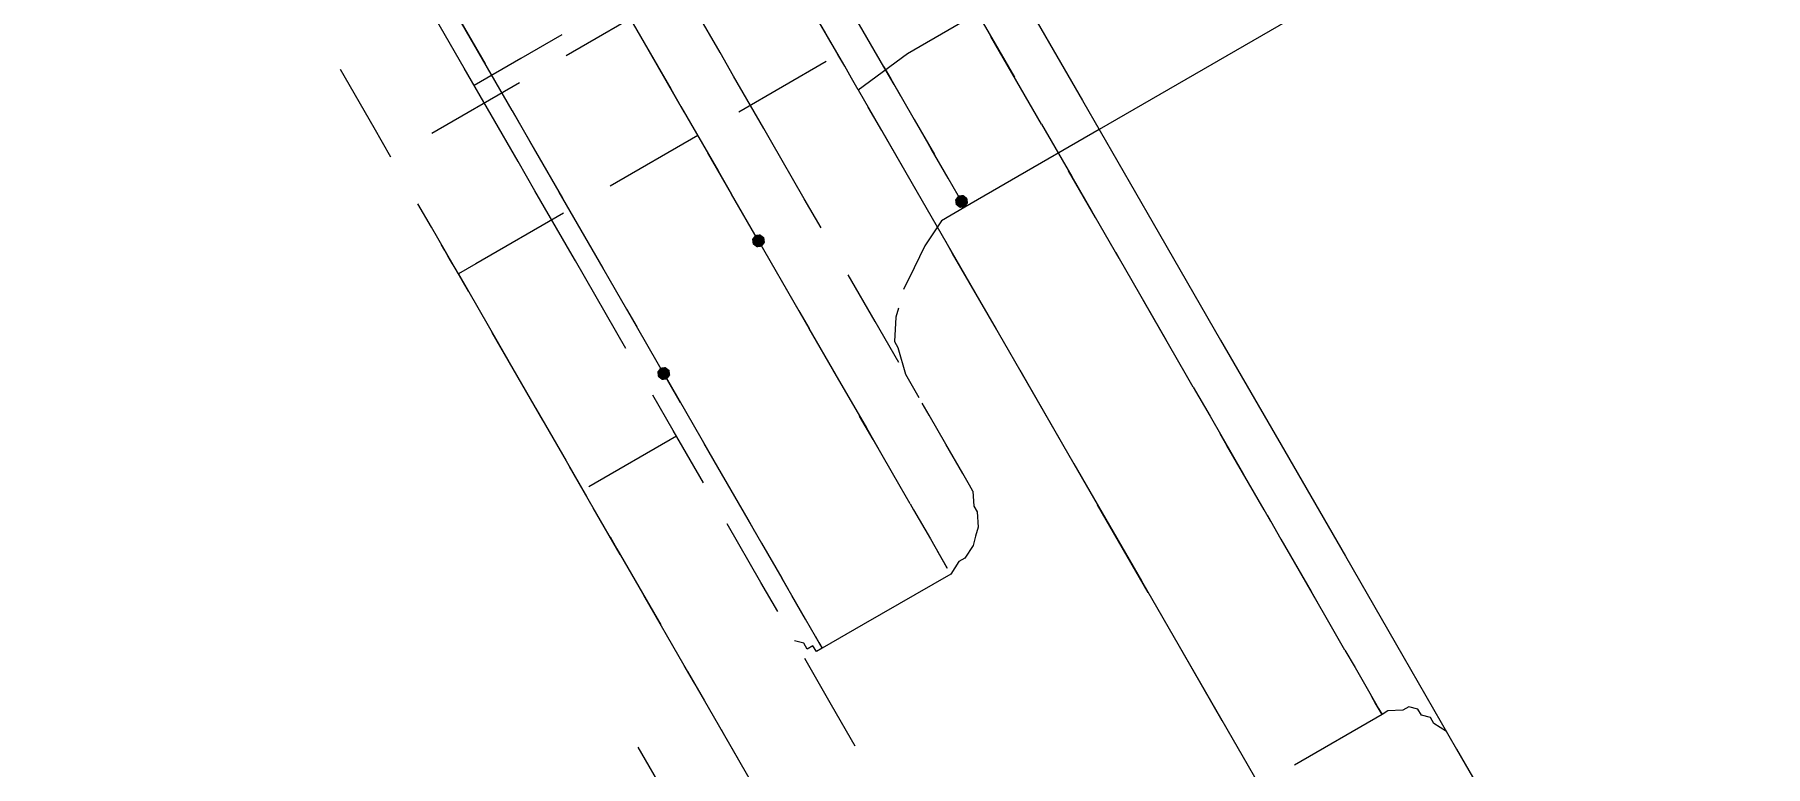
# Model space of a CAD drawing. Header units: millimetres. Extents: x 89051 to 218395, y -330386 to -125649.
# Drawn here: x 90717.31 to 90748.37, y -134173.35 to -134160.23 of the extents above; entities that cross this region are included whole.
import ezdxf

# ---------------------------------------------------------------- set-up
doc = ezdxf.new("R2010")
doc.units = ezdxf.units.MM
doc.header["$LTSCALE"] = 13
for name, pattern in [('1 实线', [0]), ('ACAD_ISO03W100', [1.18, 0.47, -0.71]), ('CENTER', [50.8, 31.75, -6.35, 6.35, -6.35])]:
    doc.linetypes.add(name, pattern=pattern)
doc.layers.get('0').update_dxf_attribs({"color": 1, "linetype": 'CENTER'})
doc.layers.add('C00-00-00', color=7, linetype='Continuous')
doc.layers.add('粗实线', color=4, linetype='Continuous')
doc.layers.add('标注、文本', color=3, linetype='Continuous', lineweight=25)
doc.styles.get("Standard").update_dxf_attribs({"font": 'gbenor.shx', "bigfont": 'gbcbig.shx'})
doc.dimstyles.new('1-15', dxfattribs={"dimscale": 20, "dimtxt": 3.5, "dimasz": 2, "dimexe": 1.5, "dimexo": 0.5, "dimgap": 0.5, "dimtad": 1, "dimtoh": 1, "dimdec": 1, "dimdsep": 46, "dimtxsty": 'Standard', "dimcen": 2.5, "dimclrd": 3, "dimclre": 3, "dimclrt": 3, "dimadec": 0, "dimazin": 2, "dimtfac": 1, "dimtdec": 1, "dimtmove": 0, "dimatfit": 2, "dimfxl": 1, "dimarcsym": 0})

# ---------------------------------------------------------------- blocks, each defined once
blk = doc.blocks.new('225635')
at = {"layer": 'C00-00-00'}
h = blk.add_hatch(color=256, dxfattribs=at)
h.dxf.hatch_style = 2
h.paths.add_polyline_path([(72476.893, -125622.683), (72476.808, -125622.719), (72476.772, -125622.804), (72476.808, -125622.89), (72476.893, -125622.925), (72476.979, -125622.89), (72477.014, -125622.804), (72476.979, -125622.719)])
h = blk.add_hatch(color=256, dxfattribs=at)
h.dxf.hatch_style = 2
h.paths.add_polyline_path([(72474.231, -125623.893), (72474.146, -125623.929), (72474.11, -125624.014), (72474.146, -125624.1), (72474.231, -125624.135), (72474.316, -125624.1), (72474.352, -125624.014), (72474.316, -125623.929)])
h = blk.add_hatch(color=256, dxfattribs=at)
h.dxf.hatch_style = 2
h.paths.add_polyline_path([(72480.402, -125623.893), (72480.317, -125623.929), (72480.281, -125624.014), (72480.317, -125624.1), (72480.402, -125624.135), (72480.488, -125624.1), (72480.523, -125624.014), (72480.488, -125623.929)])
at = {"layer": 'C00-00-00', "lineweight": 15}
for points in [[(72473.868, -125620.021), (72473.868, -125619.416), (72473.868, -125617.48), (72473.868, -125615.423), (72473.868, -125613.245), (72473.868, -125611.188), (72473.868, -125609.009), (72473.868, -125606.952), (72473.868, -125604.895), (72473.868, -125602.838), (72473.868, -125602.233)], [(72474.231, -125620.021), (72474.231, -125618.569), (72474.231, -125616.754), (72474.231, -125614.939), (72474.231, -125613.003), (72474.231, -125611.188)], [(72474.231, -125615.907), (72474.231, -125617.601)], [(72476.893, -125616.149), (72476.893, -125617.964), (72476.893, -125619.658), (72476.893, -125620.021)], [(72477.982, -125620.021), (72477.982, -125619.537), (72477.982, -125617.843), (72477.982, -125616.149)], [(72471.932, -125617.601), (72471.932, -125616.391)], [(72471.932, -125618.206), (72471.932, -125617.601)], [(72474.836, -125617.843), (72473.868, -125617.843)], [(72475.683, -125617.843), (72474.836, -125617.843)], [(72474.594, -125618.206), (72472.779, -125618.206)], [(72477.377, -125618.206), (72475.562, -125618.206)], [(72476.893, -125618.569), (72476.893, -125618.327)], [(72474.231, -125618.569), (72474.231, -125619.416)], [(72476.893, -125620.142), (72476.893, -125618.569)], [(72471.932, -125619.658), (72471.932, -125619.174)], [(72474.231, -125619.416), (72474.231, -125620.384)], [(72479.797, -125620.868), (72479.797, -125619.416)], [(72471.932, -125620.989), (72471.932, -125619.658)], [(72471.932, -125620.142), (72471.932, -125620.021)], [(72473.868, -125621.352), (72473.868, -125620.021)], [(72474.231, -125620.263), (72474.231, -125620.021)], [(72476.893, -125620.021), (72476.893, -125621.352)], [(72477.982, -125621.11), (72477.982, -125620.021)], [(72479.797, -125621.352), (72479.797, -125621.11), (72479.797, -125620.868), (72479.797, -125620.626), (72479.797, -125620.384), (72479.797, -125620.263), (72479.797, -125620.142), (72479.797, -125620.021)], [(72471.932, -125620.263), (72471.932, -125620.142)], [(72471.932, -125620.384), (72471.932, -125620.263)], [(72474.231, -125621.836), (72474.231, -125620.263)], [(72480.402, -125621.231), (72480.402, -125620.142)], [(72471.932, -125620.505), (72471.932, -125620.384)], [(72471.932, -125620.626), (72471.932, -125620.505)], [(72472.295, -125620.626), (72471.932, -125620.626)], [(72471.932, -125620.626), (72471.932, -125622.441)], [(72474.11, -125620.626), (72472.295, -125620.626)], [(72476.893, -125620.626), (72475.078, -125620.626)], [(72479.555, -125620.626), (72477.74, -125620.626)], [(72476.893, -125621.836), (72476.893, -125620.989)], [(72479.797, -125621.352), (72480.886, -125621.231), (72481.854, -125621.231), (72482.581, -125621.231), (72483.065, -125621.11), (72483.186, -125620.989)], [(72482.339, -125620.747), (72482.339, -125622.562)], [(72483.186, -125620.989), (72483.186, -125623.53), (72483.186, -125626.071), (72483.186, -125628.492), (72483.186, -125630.791), (72483.186, -125632.969), (72483.186, -125635.026), (72483.186, -125636.962), (72483.186, -125638.777), (72483.186, -125640.471), (72483.186, -125641.923), (72483.186, -125643.255), (72483.186, -125644.465), (72483.186, -125645.433), (72483.186, -125646.159), (72483.186, -125646.764), (72483.186, -125647.248), (72483.186, -125647.49)], [(72474.231, -125621.231), (72474.231, -125622.683)], [(72477.982, -125621.352), (72477.982, -125621.11)], [(72480.402, -125621.231), (72480.402, -125621.473)], [(72480.402, -125621.594), (72480.402, -125621.231)], [(72473.868, -125621.473), (72473.868, -125621.352)], [(72473.868, -125623.288), (72473.868, -125621.473)], [(72476.893, -125621.352), (72476.893, -125621.836)], [(72477.982, -125622.562), (72477.982, -125621.352)], [(72479.797, -125621.352), (72479.797, -125624.014), (72479.797, -125626.555), (72479.797, -125629.097), (72479.797, -125631.517), (72479.797, -125633.816), (72479.797, -125636.115), (72479.797, -125638.172), (72479.797, -125640.108), (72479.797, -125642.044), (72479.797, -125643.618), (72479.797, -125645.191), (72479.797, -125646.522), (72479.797, -125647.732), (72479.797, -125648.7), (72479.797, -125649.426), (72479.797, -125650.152), (72479.797, -125650.515), (72479.797, -125650.757)], [(72480.402, -125621.473), (72480.402, -125622.32)], [(72480.402, -125621.836), (72480.402, -125621.594)], [(72471.932, -125623.651), (72471.932, -125621.836)], [(72476.893, -125622.804), (72476.893, -125621.836)], [(72479.797, -125622.199), (72479.797, -125621.715)], [(72482.339, -125623.53), (72482.339, -125621.715)], [(72479.797, -125623.53), (72479.797, -125622.199)], [(72480.402, -125622.32), (72480.402, -125623.046)], [(72474.231, -125622.683), (72474.231, -125623.046)], [(72474.231, -125623.409), (72474.231, -125622.804)], [(72476.893, -125622.804), (72476.893, -125624.256)], [(72477.982, -125623.167), (72477.982, -125622.562)], [(72480.402, -125622.925), (72480.402, -125622.562)], [(72480.402, -125623.53), (72480.402, -125622.925)], [(72471.932, -125623.409), (72471.932, -125624.498)], [(72474.231, -125624.619), (72474.231, -125623.409)], [(72476.893, -125624.619), (72476.893, -125623.772)], [(72480.402, -125623.893), (72480.402, -125623.53)], [(72482.339, -125623.53), (72482.339, -125624.619)], [(72474.231, -125624.014), (72474.231, -125625.345)], [(72480.402, -125624.135), (72480.402, -125623.893)], [(72480.402, -125624.014), (72480.402, -125624.135)], [(72473.868, -125624.982), (72473.868, -125624.256)], [(72476.893, -125624.256), (72476.893, -125624.619)], [(72477.982, -125625.103), (72477.982, -125624.135)], [(72479.434, -125624.377), (72479.071, -125624.619)], [(72479.918, -125624.135), (72479.434, -125624.377)], [(72480.402, -125624.135), (72479.918, -125624.135)], [(72481.37, -125624.135), (72480.402, -125624.135)], [(72483.186, -125624.135), (72481.37, -125624.135)], [(72497.585, -125624.135), (72483.186, -125624.135)], [(72471.932, -125624.498), (72471.932, -125625.224)], [(72471.932, -125625.466), (72471.932, -125624.619)], [(72476.893, -125625.587), (72476.893, -125624.619)], [(72479.071, -125624.619), (72478.708, -125624.861)], [(72479.797, -125624.74), (72479.797, -125624.498)], [(72482.339, -125625.466), (72482.339, -125624.498)], [(72482.339, -125624.619), (72482.339, -125625.345)], [(72473.868, -125626.071), (72473.868, -125624.982)], [(72479.797, -125626.313), (72479.797, -125624.74)], [(72473.868, -125625.103), (72472.053, -125625.103)], [(72474.231, -125625.345), (72474.231, -125625.829)], [(72477.982, -125625.95), (72477.982, -125625.103)], [(72478.345, -125625.224), (72478.103, -125625.587)], [(72478.466, -125625.103), (72478.345, -125625.224)], [(72471.932, -125626.434), (72471.932, -125625.466)], [(72474.231, -125625.95), (72474.231, -125625.466)], [(72476.893, -125625.466), (72476.893, -125626.676)], [(72478.103, -125625.587), (72478.103, -125625.708)], [(72482.339, -125626.313), (72482.339, -125625.466)], [(72474.231, -125627.039), (72474.231, -125625.95)], [(72478.103, -125625.708), (72477.982, -125626.192)], [(72471.932, -125626.071), (72471.932, -125626.313)], [(72477.982, -125626.192), (72477.982, -125626.676)], [(72482.339, -125626.192), (72482.339, -125626.313)], [(72471.932, -125626.313), (72471.932, -125627.887)], [(72476.893, -125626.918), (72476.893, -125626.434)], [(72482.339, -125626.313), (72482.339, -125628.008)], [(72474.231, -125626.676), (72474.231, -125627.524)], [(72476.893, -125626.676), (72476.893, -125627.282)], [(72477.982, -125627.039), (72477.982, -125626.797)], [(72473.868, -125628.129), (72473.868, -125626.918)], [(72474.231, -125627.282), (72474.231, -125627.039)], [(72476.893, -125627.887), (72476.893, -125626.918)], [(72477.982, -125627.645), (72477.982, -125627.039)], [(72479.797, -125627.403), (72479.797, -125627.161)], [(72482.339, -125628.734), (72482.339, -125627.161)], [(72471.932, -125628.734), (72471.932, -125627.282)], [(72474.231, -125627.524), (72474.231, -125628.25)], [(72479.797, -125628.976), (72479.797, -125627.403)], [(72477.982, -125628.25), (72477.982, -125627.645)], [(72473.868, -125628.734), (72473.868, -125628.129)], [(72476.893, -125628.25), (72476.893, -125627.887)], [(72474.231, -125628.25), (72474.231, -125628.492)], [(72474.231, -125628.613), (72474.231, -125628.25)], [(72476.893, -125628.25), (72476.893, -125628.371)], [(72476.893, -125628.371), (72476.893, -125628.976)], [(72477.982, -125628.492), (72477.982, -125628.25)], [(72471.932, -125629.097), (72471.932, -125628.734)], [(72474.231, -125629.097), (72474.231, -125628.613)], [(72477.982, -125628.613), (72477.861, -125628.855)], [(72477.982, -125628.613), (72477.982, -125628.492)], [(72482.339, -125628.976), (72482.339, -125628.734)], [(72471.932, -125628.855), (72471.932, -125629.46)], [(72476.893, -125628.976), (72476.893, -125629.339)], [(72477.861, -125628.976), (72477.74, -125629.218)], [(72477.861, -125628.855), (72477.861, -125628.976)], [(72482.339, -125628.976), (72482.339, -125629.581)], [(72473.989, -125629.46), (72473.868, -125629.339)], [(72474.231, -125629.46), (72474.231, -125629.097)], [(72476.893, -125629.46), (72476.893, -125629.218)], [(72476.893, -125629.339), (72476.893, -125629.581)], [(72477.619, -125629.339), (72477.498, -125629.46)], [(72477.74, -125629.218), (72477.619, -125629.339)], [(72470.48, -125629.581), (72470.48, -125630.549)], [(72471.932, -125629.46), (72471.932, -125630.67)], [(72473.989, -125629.581), (72473.989, -125629.46)], [(72474.11, -125629.581), (72473.989, -125629.581)], [(72474.11, -125629.702), (72474.11, -125629.581)], [(72474.231, -125629.46), (72474.231, -125629.581)], [(72474.231, -125629.702), (72474.231, -125629.46)], [(72474.231, -125629.581), (72474.231, -125629.702)], [(72476.893, -125629.581), (72476.893, -125629.46)], [(72477.135, -125629.581), (72476.893, -125629.702)], [(72477.256, -125629.581), (72477.135, -125629.581)], [(72477.498, -125629.46), (72477.256, -125629.581)], [(72482.339, -125629.581), (72482.339, -125630.791)], [(72473.868, -125630.67), (72473.868, -125629.702)], [(72474.231, -125629.702), (72474.11, -125629.702)], [(72475.078, -125629.702), (72474.231, -125629.702)], [(72476.893, -125629.702), (72475.078, -125629.702)], [(72479.797, -125631.759), (72479.797, -125629.944)], [(72482.339, -125630.186), (72482.339, -125629.944)], [(72471.932, -125630.186), (72471.932, -125630.065)], [(72471.932, -125631.517), (72471.932, -125630.186)], [(72482.339, -125631.517), (72482.339, -125630.186)], [(72473.868, -125631.517), (72473.868, -125630.67)], [(72482.339, -125631.759), (72482.339, -125631.517)], [(72482.339, -125631.638), (72482.339, -125632.122)], [(72482.339, -125632.122), (72482.339, -125633.211)], [(72479.797, -125634.421), (72479.797, -125632.606)], [(72482.339, -125633.695), (72482.339, -125632.606)], [(72482.339, -125633.211), (72482.339, -125633.453)], [(72482.339, -125634.421), (72482.339, -125633.695)], [(72482.339, -125634.421), (72482.339, -125634.784)], [(72482.339, -125634.784), (72482.339, -125635.268)], [(72482.339, -125635.268), (72482.339, -125635.631)], [(72482.339, -125635.51), (72482.339, -125635.389)], [(72482.339, -125635.752), (72482.339, -125635.51)], [(72482.339, -125635.752), (72480.523, -125635.752)], [(72482.339, -125635.631), (72482.339, -125635.752)], [(72482.46, -125635.752), (72482.339, -125635.752)], [(72482.702, -125635.873), (72482.46, -125635.752)], [(72482.823, -125635.873), (72482.702, -125635.873)], [(72482.944, -125635.994), (72482.823, -125635.873)], [(72482.944, -125636.115), (72482.944, -125635.994)], [(72483.065, -125636.236), (72482.944, -125636.115)], [(72483.065, -125636.357), (72483.065, -125636.236)], [(72483.186, -125636.599), (72483.065, -125636.357)]]:
    blk.add_lwpolyline(points, dxfattribs=at)
blk = doc.blocks.new('*D580')
at = {"layer": 'Defpoints', "color": 0, "transparency": 16777216}
for p in [(90794.776, -134113.287), (90674.312, -134182.836), (90940.67, -134217.792), (90006.08, -134300.778), (90933.981, -134300.778)]:
    blk.add_point(p, dxfattribs=at)
at = {"layer": '标注、文本', "color": 3, "lineweight": -2, "transparency": 16777216}
for p, q in [((90803.436, -134108.287), (90909.885, -134046.828)), ((90943.981, -134300.778), (90977.93, -134300.778))]:
    blk.add_line(p, q, dxfattribs=at)
blk.add_arc((90470.031, -134300.778), 477.9, 4.79703, 25.20297, dxfattribs=at)
at = {"layer": '标注、文本', "color": 3, "transparency": 16777216}
for points in [[(90896.529, -134100.365), (90908.345, -134094.187), (90883.904, -134061.828)], [(90952.917, -134260.534), (90939.596, -134261.092), (90947.93, -134300.778)]]:
    blk.add_solid(points, dxfattribs=at)
at = {"layer": '标注、文本', "color": 3, "transparency": 16777216, "insert": (90975.113, -134165.442), "char_height": 70, "attachment_point": 5, "rotation": 285}
blk.add_mtext('30°', dxfattribs=at)

msp = doc.modelspace()

# ---------------------------------------------------------------- linework, layer by layer
at = {"color": 7, "linetype": '1 实线', "lineweight": 0}
msp.add_circle((90470.031, -134300.778), 269.5, dxfattribs=at)
at = {"layer": '粗实线', "color": 2, "linetype": 'ACAD_ISO03W100', "ltscale": 2}
for radius in [266.5, 265, 262]:
    msp.add_circle((90470.031, -134300.778), radius, dxfattribs=at)

# ---------------------------------------------------------------- block references
at = {"layer": '标注、文本', "rotation": 30}
msp.add_blockref('225635', (-34847.934, -61609.833), dxfattribs=at)

# ---------------------------------------------------------------- dimensions: what is measured, and where the dimension line sits
at = {"layer": '标注、文本'}
dim = msp.add_angular_dim_2l(base=(90940.67, -134217.792), line1=((90006.08, -134300.778), (90933.981, -134300.778)), line2=((90674.312, -134182.836), (90794.776, -134113.287)), dimstyle='1-15', dxfattribs=at)
dim.commit()
dim.dimension.update_dxf_attribs({"geometry": '*D580', "text_midpoint": (90975.113, -134165.442)})

doc.saveas('drawing.dxf')
